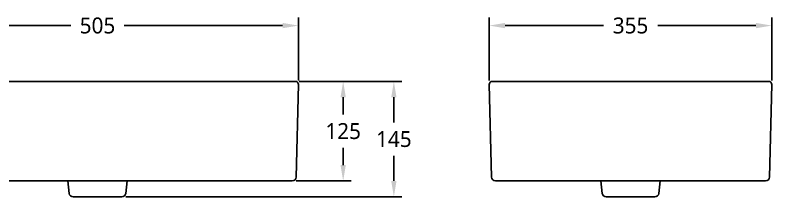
# Model space of a CAD drawing. Extents: x 3572 to 6672, y -717 to 2100.
# Drawn here: x 5237 to 6187, y -622 to -394 of the extents above; entities that cross this region are included whole.
import ezdxf

# ---------------------------------------------------------------- set-up
doc = ezdxf.new("R2010")
doc.units = 0
doc.header["$LTSCALE"] = 20
doc.header["$MEASUREMENT"] = 0
doc.layers.get('0').update_dxf_attribs({"linetype": 'CONTINUOUS'})
doc.layers.get('DEFPOINTS').update_dxf_attribs({"linetype": 'CONTINUOUS'})
doc.styles.get("Standard").update_dxf_attribs({"font": 'NanumGothic.ttf'})
doc.dimstyles.new('Standard$0', dxfattribs={"dimtxt": 0.18, "dimasz": 0.18, "dimexe": 0.18, "dimexo": 0.0625, "dimgap": 0.09, "dimtad": 0, "dimtih": 1, "dimtoh": 1, "dimdec": 4, "dimzin": 0, "dimdsep": 46, "dimtxsty": 'Standard', "dimcen": 0.09, "dimadec": 0, "dimazin": 0, "dimtfac": 1, "dimtdec": 4, "dimtofl": 0, "dimtmove": 0, "dimatfit": 3, "dimfxl": 0, "dimtolj": 1, "dimtzin": 0, "dimarcsym": 0})

# ---------------------------------------------------------------- blocks, each defined once
blk = doc.blocks.new('*D232')
at = {"color": 3, "lineweight": -2}
for p, q in [((5087.58, -476.3), (5087.58, -397.22)), ((5592.58, -476.3), (5592.58, -397.22)), ((5107.58, -407.22), (5306.56, -407.22)), ((5572.58, -407.22), (5373.6, -407.22))]:
    blk.add_line(p, q, dxfattribs=at)
at = {"color": 3}
for points in [[(5107.58, -403.89), (5107.58, -410.55), (5087.58, -407.22)], [(5572.58, -403.89), (5572.58, -410.55), (5592.58, -407.22)]]:
    blk.add_solid(points, dxfattribs=at)
at = {"layer": 'DEFPOINTS', "color": 0}
for p in [(5592.58, -407.22), (5087.58, -481.3), (5592.58, -481.3)]:
    blk.add_point(p, dxfattribs=at)
at = {"color": 0, "insert": (5340.08, -407.22), "char_height": 20, "attachment_point": 5}
blk.add_mtext('\\A1;505', dxfattribs=at)
blk = doc.blocks.new('*D233')
at = {"color": 3, "lineweight": -2}
for p, q in [((5832.16, -476.3), (5832.16, -397.22)), ((6187.16, -476.3), (6187.16, -397.22)), ((5852.16, -407.22), (5975.58, -407.22)), ((6167.16, -407.22), (6043.73, -407.22))]:
    blk.add_line(p, q, dxfattribs=at)
at = {"color": 3}
for points in [[(5852.16, -403.89), (5852.16, -410.55), (5832.16, -407.22)], [(6167.16, -403.89), (6167.16, -410.55), (6187.16, -407.22)]]:
    blk.add_solid(points, dxfattribs=at)
at = {"layer": 'DEFPOINTS', "color": 0}
for p in [(6187.16, -407.22), (5832.16, -481.3), (6187.16, -481.3)]:
    blk.add_point(p, dxfattribs=at)
at = {"color": 0, "insert": (6009.66, -407.22), "char_height": 20, "attachment_point": 5}
blk.add_mtext('\\A1;355', dxfattribs=at)
blk = doc.blocks.new('*D237')
at = {"color": 3, "lineweight": -2}
for p, q in [((5593.58, -477.3), (5722.35, -477.3)), ((5712.35, -497.3), (5712.35, -529.03)), ((5712.35, -602.3), (5712.35, -570.57)), ((5375.63, -622.3), (5722.35, -622.3))]:
    blk.add_line(p, q, dxfattribs=at)
at = {"color": 3}
for points in [[(5709.02, -497.3), (5715.69, -497.3), (5712.35, -477.3)], [(5709.02, -602.3), (5715.69, -602.3), (5712.35, -622.3)]]:
    blk.add_solid(points, dxfattribs=at)
at = {"layer": 'DEFPOINTS', "color": 0}
for p in [(5588.58, -477.3), (5712.35, -477.3), (5370.63, -622.3)]:
    blk.add_point(p, dxfattribs=at)
at = {"color": 0, "insert": (5712.35, -549.8), "char_height": 20, "attachment_point": 5}
blk.add_mtext('\\A1;145', dxfattribs=at)
blk = doc.blocks.new('*D236')
at = {"color": 3, "lineweight": -2}
for p, q in [((5593.58, -477.3), (5658.66, -477.3)), ((5648.66, -497.3), (5648.66, -518.91)), ((5648.66, -582.3), (5648.66, -560.69)), ((5589.7, -602.3), (5658.66, -602.3))]:
    blk.add_line(p, q, dxfattribs=at)
at = {"color": 3}
for points in [[(5645.33, -497.3), (5652, -497.3), (5648.66, -477.3)], [(5645.33, -582.3), (5652, -582.3), (5648.66, -602.3)]]:
    blk.add_solid(points, dxfattribs=at)
at = {"layer": 'DEFPOINTS', "color": 0}
for p in [(5588.58, -477.3), (5648.66, -477.3), (5584.7, -602.3)]:
    blk.add_point(p, dxfattribs=at)
at = {"color": 0, "insert": (5648.66, -539.8), "char_height": 20, "attachment_point": 5}
blk.add_mtext('\\A1;125', dxfattribs=at)

msp = doc.modelspace()

# ---------------------------------------------------------------- linework, layer by layer
for p, q in [((5091.57925, -477.29832), (5588.57925, -477.29832)), ((5592.57925, -481.29832), (5589.70015, -597.42225)), ((5832.15767, -481.29832), (5835.03678, -597.42225)), ((5836.15767, -477.29832), (6183.15767, -477.29832)), ((6187.15767, -481.29832), (6184.27857, -597.42225)), ((5584.70168, -602.29832), (5095.45682, -602.29832)), ((6179.2801, -602.29832), (5840.03524, -602.29832))]:
    msp.add_line(p, q)
at = {"lineweight": -3, "ltscale": 2}
for p, q in [((5302.73846, -602.29832), (5304.56208, -617.87955)), ((5377.42004, -602.29832), (5375.59642, -617.87955)), ((5972.31688, -602.29832), (5974.1405, -617.87955)), ((6046.99846, -602.29832), (6045.17484, -617.87955)), ((5309.52818, -622.29832), (5370.63032, -622.29832)), ((5979.1066, -622.29832), (6040.20874, -622.29832))]:
    msp.add_line(p, q, dxfattribs=at)
for centre, radius, start, end in [((5588.57925, -481.29832), 4, 0, 90), ((5836.15767, -481.29832), 4, 90, 180), ((6183.15767, -481.29832), 4, 0, 90), ((5584.70168, -597.29832), 5, 270, 358.57973445), ((5840.03524, -597.29832), 5, 181.42026555, 270), ((6179.2801, -597.29832), 5, 270, 358.57973445)]:
    msp.add_arc(centre, radius, start, end)
for centre, start, end in [((5309.52818, -617.29832), 186.67550305, 270), ((5370.63032, -617.29832), 270, 353.32449695), ((5979.1066, -617.29832), 186.67550305, 270), ((6040.20874, -617.29832), 270, 353.32449695)]:
    msp.add_arc(centre, 5, start, end, dxfattribs=at)

# ---------------------------------------------------------------- dimensions: what is measured, and where the dimension line sits
for base, p1, p2, picture, middle in [((5592.57925, -407.22116), (5087.57925, -481.29832), (5592.57925, -481.29832), '*D232', (5340.07925, -407.22116)), ((6187.15767, -407.22116), (5832.15767, -481.29832), (6187.15767, -481.29832), '*D233', (6009.65767, -407.22116))]:
    dim = msp.add_linear_dim(base=base, p1=p1, p2=p2, dimstyle='Standard$0', override={"dimtxt": 20, "dimasz": 20, "dimexe": 10, "dimexo": 5, "dimgap": 10, "dimzin": 8, "dimclrd": 3, "dimclre": 3})
    dim.commit()
    dim.dimension.update_dxf_attribs({"geometry": picture, "text_midpoint": middle})
at = {"color": 2}
for base, p1, picture, middle in [((5712.35287, -477.29832), (5370.63032, -622.29832), '*D237', (5712.35287, -549.79832)), ((5648.66472, -477.29832), (5584.70168, -602.29832), '*D236', (5648.66472, -539.79832))]:
    dim = msp.add_linear_dim(base=base, p1=p1, p2=(5588.57925, -477.29832), angle=90, dimstyle='Standard$0', override={"dimtxt": 20, "dimasz": 20, "dimexe": 10, "dimexo": 5, "dimgap": 10, "dimzin": 8, "dimclrd": 3, "dimclre": 3}, dxfattribs=at)
    dim.commit()
    dim.dimension.update_dxf_attribs({"geometry": picture, "text_midpoint": middle})

doc.saveas('drawing.dxf')
